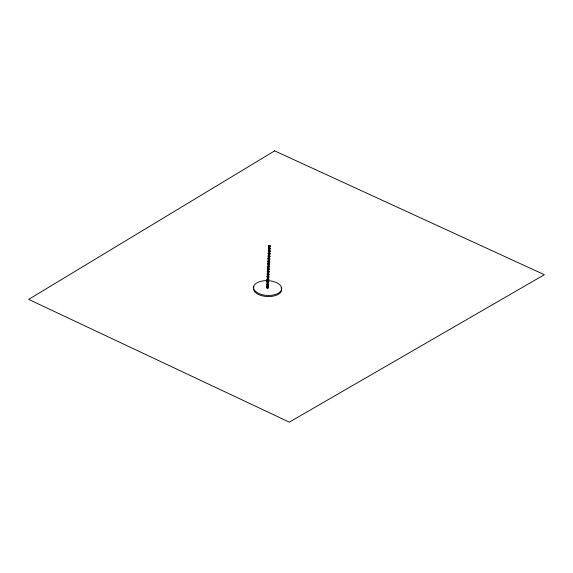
<?xml version="1.0" encoding="UTF-8"?>
<svg xmlns="http://www.w3.org/2000/svg" width="573" height="573" viewBox="0 0 573 573"><rect width="100%" height="100%" fill="white"/><g stroke="black" fill="none" stroke-linecap="round" stroke-linejoin="round"><path stroke-width="0.86" d="M267.333 280.577L268.286 280.741L268.909 279.545L268.049 277.841L266.832 279.201L267.333 280.577L266.71 281.773L267.204 283.155L266.581 284.344L267.082 285.726L266.431 287.531L267.211 288.24L268.508 287.875L268.035 285.884L268.658 284.688L267.799 282.983M267.211 288.24L269.324 247.457L269.246 246.454L268.472 245.753L269.761 245.387L270.542 246.096L269.324 247.457L268.472 245.753M269.561 246.963L270.42 248.668L269.203 250.029L268.343 248.324L268.966 247.128M269.439 249.534L270.291 251.239L269.074 252.6L268.214 250.895L268.844 249.706M269.668 252.435L270.162 253.81L268.945 255.171L268.092 253.467L269.317 252.113M269.539 255.006L270.041 256.389L268.823 257.75L267.963 256.045L269.188 254.684M269.138 258.251L269.059 257.256L269.912 258.96L268.694 260.321L267.842 258.616L268.465 257.42M269.167 262.728L268.214 262.57L267.713 261.188L268.336 259.999M268.93 259.827L269.79 261.532L269.167 262.728L269.661 264.103L268.443 265.464L267.591 263.759L268.214 262.57M269.038 265.299L269.539 266.681L268.322 268.035L267.462 266.338L268.687 264.977M268.63 268.544L268.558 267.548L269.41 269.253L268.193 270.614L267.34 268.909L267.963 267.713M268.429 270.119L269.281 271.824L268.064 273.185L267.211 271.48L267.835 270.284M268.3 272.691L269.16 274.395L267.942 275.756L267.082 274.052L267.713 272.863M268.536 275.592L269.031 276.974L267.813 278.328L266.961 276.63L267.584 275.434M269.246 246.454L270.542 246.096M270.162 253.81L268.873 254.176L268.092 253.467M270.041 256.389L268.744 256.747L267.963 256.045M269.912 258.96L268.622 259.325L267.842 258.616M269.539 266.681L268.243 267.039L267.462 266.338M269.41 269.253L268.114 269.618L267.34 268.909M269.031 276.974L267.741 277.332L266.961 276.63M268.909 279.545L267.612 279.903L266.832 279.201M267.691 280.906L268.286 280.734L268.78 282.117L267.562 283.477M268.035 285.884L267.082 285.726M269.639 247.959L270.42 248.668L269.124 249.033L268.343 248.324M269.511 250.537L270.291 251.239L268.995 251.604L268.214 250.895M269.009 260.822L269.79 261.532L268.493 261.897L267.713 261.188M268.88 263.401L269.661 264.103L268.365 264.468L267.591 263.759M268.508 271.115L269.281 271.824L267.992 272.189L267.211 271.48M268.379 273.693L269.16 274.395L267.863 274.761L267.082 274.052M268.286 280.741L267.928 280.412L267.999 281.407L268.78 282.117L267.484 282.482L266.71 281.773M267.204 283.155L267.57 283.477M267.877 283.986L268.658 284.688L267.362 285.053L266.581 284.344M267.756 286.557L268.536 287.266L267.24 287.632L266.459 286.923M267.727 287.166L268.508 287.875M268.049 277.841L268.128 278.836M281.092 287.603A14.089 7.385 2.8 0 1 269.654 296.549A14.089 7.385 2.8 0 1 253.488 288.799M253.517 288.155A14.089 7.385 2.8 0 1 253.903 286.894M268.1 280.67A14.089 7.385 2.8 0 1 279.688 292.273A14.089 7.385 2.8 0 1 255.429 291.306A14.089 7.385 2.8 0 1 267.369 280.641M274.632 150.864L28.65 299.385L289.301 422.136L544.35 274.711L274.632 150.864"/></g></svg>
